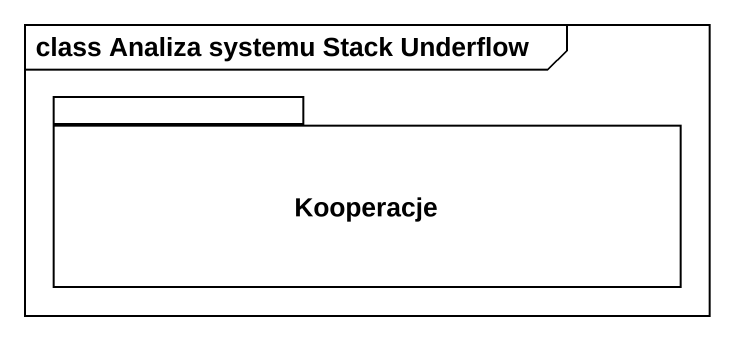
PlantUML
@startuml
mainframe class Analiza systemu Stack Underflow
package Kooperacje {
}
@enduml
